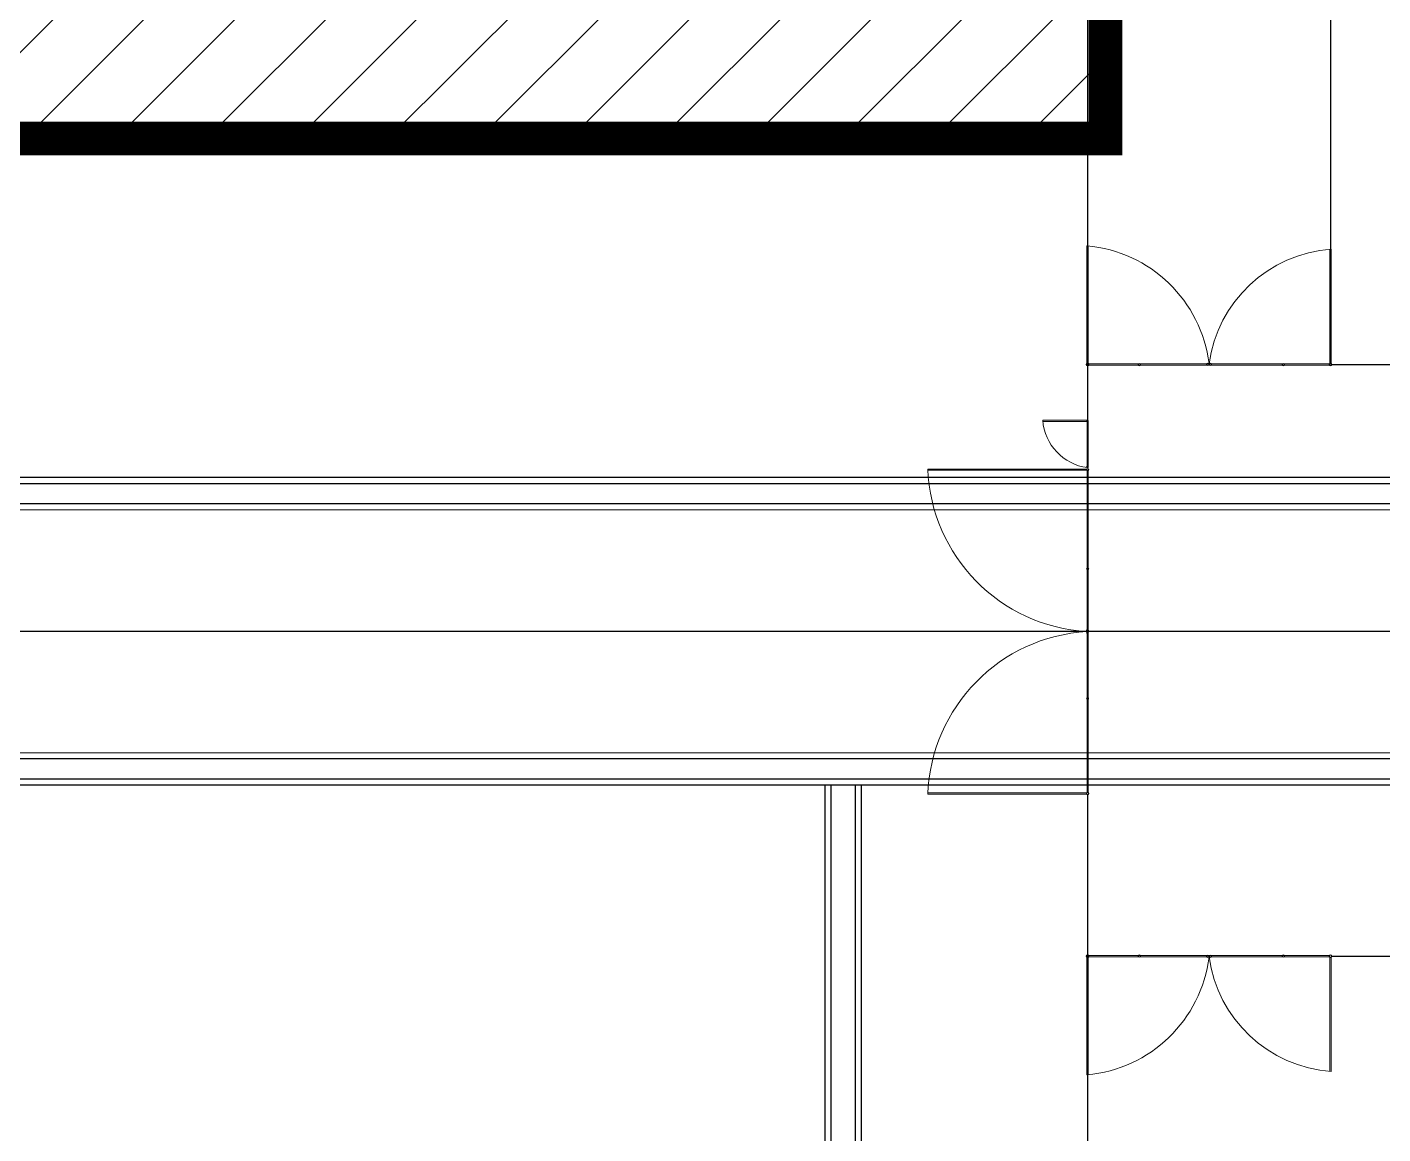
# Model space of a CAD drawing. Header units: millimetres. Extents: x -300 to 383236, y -195106 to -144646.
# Drawn here: x 375239 to 377249, y -152639 to -150998 of the extents above; entities that cross this region are included whole.
import ezdxf

# ---------------------------------------------------------------- set-up
doc = ezdxf.new("R2010")
doc.units = ezdxf.units.MM
doc.header["$LTSCALE"] = 60
doc.linetypes.add('CENTER', pattern=[2, 1.25, -0.25, 0.25, -0.25])
for name, color, linetype in [('BACK', 8, 'Continuous'), ('C_CEN', 1, 'CENTER'), ('GATE', 7, 'Continuous'), ('SITE BOUNDARY-AP', 4, 'xxx')]:
    doc.layers.add(name, color=color, linetype=linetype)
doc.layers.add('DITCH', color=7, linetype='Continuous', lineweight=0)
doc.layers.add('ROAD', color=4, linetype='Continuous', lineweight=0)
doc.styles.get("Standard").update_dxf_attribs({"font": 'romans.shx', "width": 0.75, "bigfont": 'whgtxt.shx'})
doc.linetypes.add('xxx', pattern='A,0.25,-0.022286,["xxx",Standard,S=0.1,R=0,X=0,Y=-0.035957],-0.221744', length=0.49403)

# ---------------------------------------------------------------- blocks, each defined once
blk = doc.blocks.new('KEY PLAN_NEW')
at = {"layer": 'C_CEN', "color": 253, "linetype": 'CENTER', "lineweight": -3, "ltscale": 10}
blk.add_line((-1475.3, -2063.94), (-2885.31, -2063.94), dxfattribs=at)
at = {"layer": 'DITCH', "color": 253, "lineweight": -3}
for p, q in [((-1475.01, -1987.94), (-2885.31, -1987.94)), ((-1475.01, -1990.94), (-2885.31, -1990.94)), ((-1475.01, -2000.94), (-2885.31, -2000.94)), ((-1475.01, -2126.94), (-2885.31, -2126.94)), ((-1475.01, -2136.94), (-2885.31, -2136.94)), ((-1475.01, -2139.94), (-2885.31, -2139.94)), ((-1773.53, -2947.94), (-1773.53, -2139.94)), ((-1770.53, -2947.94), (-1770.53, -2139.94)), ((-1758.53, -2947.94), (-1758.53, -2139.94)), ((-1755.53, -2947.94), (-1755.53, -2139.94))]:
    blk.add_line(p, q, dxfattribs=at)
at = {"layer": 'GATE', "color": 253, "lineweight": 13, "ltscale": 10}
for p, q in [((-1644.19, -1931.45), (-1644.19, -1873.41)), ((-1643.53, -1931.45), (-1643.53, -1873.41)), ((-1524.19, -1931.48), (-1524.19, -1875.02)), ((-1523.44, -1931.55), (-1523.44, -1875.04)), ((-1643.26, -1932.4), (-1524.44, -1932.4)), ((-1643.25, -1931.73), (-1524.44, -1931.73)), ((-1644.05, -1959.62), (-1666, -1959.62)), ((-1644.22, -1960.28), (-1665.99, -1960.28)), ((-1644.15, -1960.33), (-1644.15, -1982.27)), ((-1644.15, -1960.45), (-1644.15, -1973.83)), ((-1643.56, -1960.15), (-1643.56, -1982.45)), ((-1644.41, -1983.7), (-1722.83, -1983.7)), ((-1644.41, -1984.3), (-1722.8, -1984.3)), ((-1644.15, -1984.55), (-1644.15, -2143.45)), ((-1643.56, -1984.55), (-1643.56, -2143.46)), ((-1644.41, -2143.7), (-1722.8, -2143.7)), ((-1644.41, -2144.3), (-1722.83, -2144.3)), ((-1643.26, -2224.04), (-1524.44, -2224.04)), ((-1644.19, -2224.99), (-1644.19, -2283.03)), ((-1643.53, -2224.99), (-1643.53, -2283.03)), ((-1643.25, -2224.71), (-1524.44, -2224.71)), ((-1524.19, -2224.96), (-1524.19, -2281.42)), ((-1523.44, -2224.89), (-1523.44, -2281.4))]:
    blk.add_line(p, q, dxfattribs=at)
at = {"layer": 'GATE', "color": 253, "lineweight": 0, "ltscale": 10}
for centre, radius in [((-1643.86, -1932.06), 0.693), ((-1643.86, -1984), 0.624), ((-1643.86, -2144), 0.624), ((-1643.86, -2224.38), 0.693)]:
    blk.add_circle(centre, radius, dxfattribs=at)
at = {"layer": 'GATE', "color": 253, "lineweight": 13, "ltscale": 10}
for centre, radius in [((-1643.86, -1932.06), 0.564), ((-1643.86, -1932.06), 0.489), ((-1618.24, -1932.08), 0.564), ((-1618.24, -1932.08), 0.489), ((-1584.52, -1932.04), 0.564), ((-1584.51, -1932.04), 0.489), ((-1583.17, -1932.04), 0.564), ((-1583.16, -1932.04), 0.489), ((-1547.08, -1932.07), 0.564), ((-1547.08, -1932.07), 0.489), ((-1523.86, -1932.07), 0.667), ((-1523.86, -1932.07), 0.564), ((-1523.86, -1932.07), 0.489), ((-1643.93, -1960), 0.4), ((-1643.93, -1960), 0.28), ((-1643.93, -1982.6), 0.4), ((-1643.93, -1982.6), 0.28), ((-1643.86, -1984), 0.508), ((-1643.86, -1984), 0.44), ((-1643.84, -2033.05), 0.508), ((-1643.84, -2033.05), 0.44), ((-1643.88, -2063.4), 0.508), ((-1643.88, -2063.4), 0.44), ((-1643.88, -2064.61), 0.508), ((-1643.88, -2064.62), 0.44), ((-1643.85, -2097.09), 0.508), ((-1643.85, -2097.09), 0.44), ((-1643.86, -2144), 0.508), ((-1643.86, -2144), 0.44), ((-1643.86, -2224.38), 0.564), ((-1643.86, -2224.38), 0.489), ((-1618.24, -2224.36), 0.564), ((-1618.24, -2224.36), 0.489), ((-1584.52, -2224.4), 0.564), ((-1584.51, -2224.4), 0.489), ((-1583.17, -2224.4), 0.564), ((-1583.16, -2224.4), 0.489), ((-1547.08, -2224.36), 0.564), ((-1547.08, -2224.36), 0.489), ((-1523.86, -2224.37), 0.667), ((-1523.86, -2224.37), 0.564), ((-1523.86, -2224.37), 0.489)]:
    blk.add_circle(centre, radius, dxfattribs=at)
at = {"layer": 'GATE', "color": 253, "lineweight": 13, "ltscale": 10, "extrusion": (0, 0, -1)}
for centre, radius, start, end in [((1650.12, -1939.93), 66.78, 95.092, 172.9457), ((1639.25, -1980.5), 83.64, 273.36488, 357.80252), ((1639.25, -2147.5), 83.64, 2.19243, 86.63512), ((1650.12, -2216.51), 66.78, 187.0543, 264.908)]:
    blk.add_arc(centre, radius, start, end, dxfattribs=at)
at = {"layer": 'GATE', "color": 253, "lineweight": 13, "ltscale": 10}
for centre, radius, start, end in [((-1518.62, -1940.71), 65.84, 94.20133, 172.16127), ((-1640.7, -1957.84), 25.36, 184.02474, 262.69449), ((-1518.62, -2215.73), 65.84, 187.83873, 265.79867)]:
    blk.add_arc(centre, radius, start, end, dxfattribs=at)
at = {"layer": 'ROAD', "color": 253}
for p, q in [((-1475.3, -2003.94), (-2885.31, -2003.94)), ((-1475.3, -2123.94), (-2885.31, -2123.94))]:
    blk.add_line(p, q, dxfattribs=at)
at = {"layer": 'SITE BOUNDARY-AP', "color": 253, "linetype": 'Continuous', "ltscale": 10000, "flags": 128}
for points in [[(-1643.86, -2144.63), (-1643.86, -2344.37), (-145.01, -2344.37), (-145.01, -180.37), (-1644.13, -172.61), (-1643.91, -307.47)], [(-1523.2, -2224.37), (-265.01, -2224.37), (-265.01, -299.68), (-1523.87, -293.32), (-1523.8, -307.47)], [(-1643.86, -1411.89), (-1643.86, -1959.61)], [(-1523.86, -1411.89), (-1523.86, -1932.07)], [(-1523.2, -1932.07), (-1224.2, -1932.07), (-1224.21, -1959.55)]]:
    blk.add_lwpolyline(points, dxfattribs=at)

msp = doc.modelspace()

# ---------------------------------------------------------------- hatches: boundary and pattern name
h = msp.add_hatch()
h.set_pattern_fill('ANSI31', color=3, scale=30)
h.set_pattern_definition([(45, (370071.35, -304771.26), (-67.35192, 67.35192), [])])
h.paths.add_polyline_path([(376837.6, -151163.3), (373336.1, -151163.3), (373336.1, -148265.6), (376837.6, -148265.6)])

# ---------------------------------------------------------------- linework, layer by layer
at = {"layer": 'BACK', "color": 3, "const_width": 50, "elevation": 136.6}
msp.add_lwpolyline([(376837.6, -151163.3), (373336.1, -151163.3), (373336.1, -148265.6), (376837.6, -148265.6)], close=True, dxfattribs=at)

# ---------------------------------------------------------------- block references
at = {"xscale": 3, "yscale": 3, "zscale": 3}
msp.add_blockref('KEY PLAN_NEW', (381742.7, -145702.1), dxfattribs=at)

doc.saveas('drawing.dxf')
